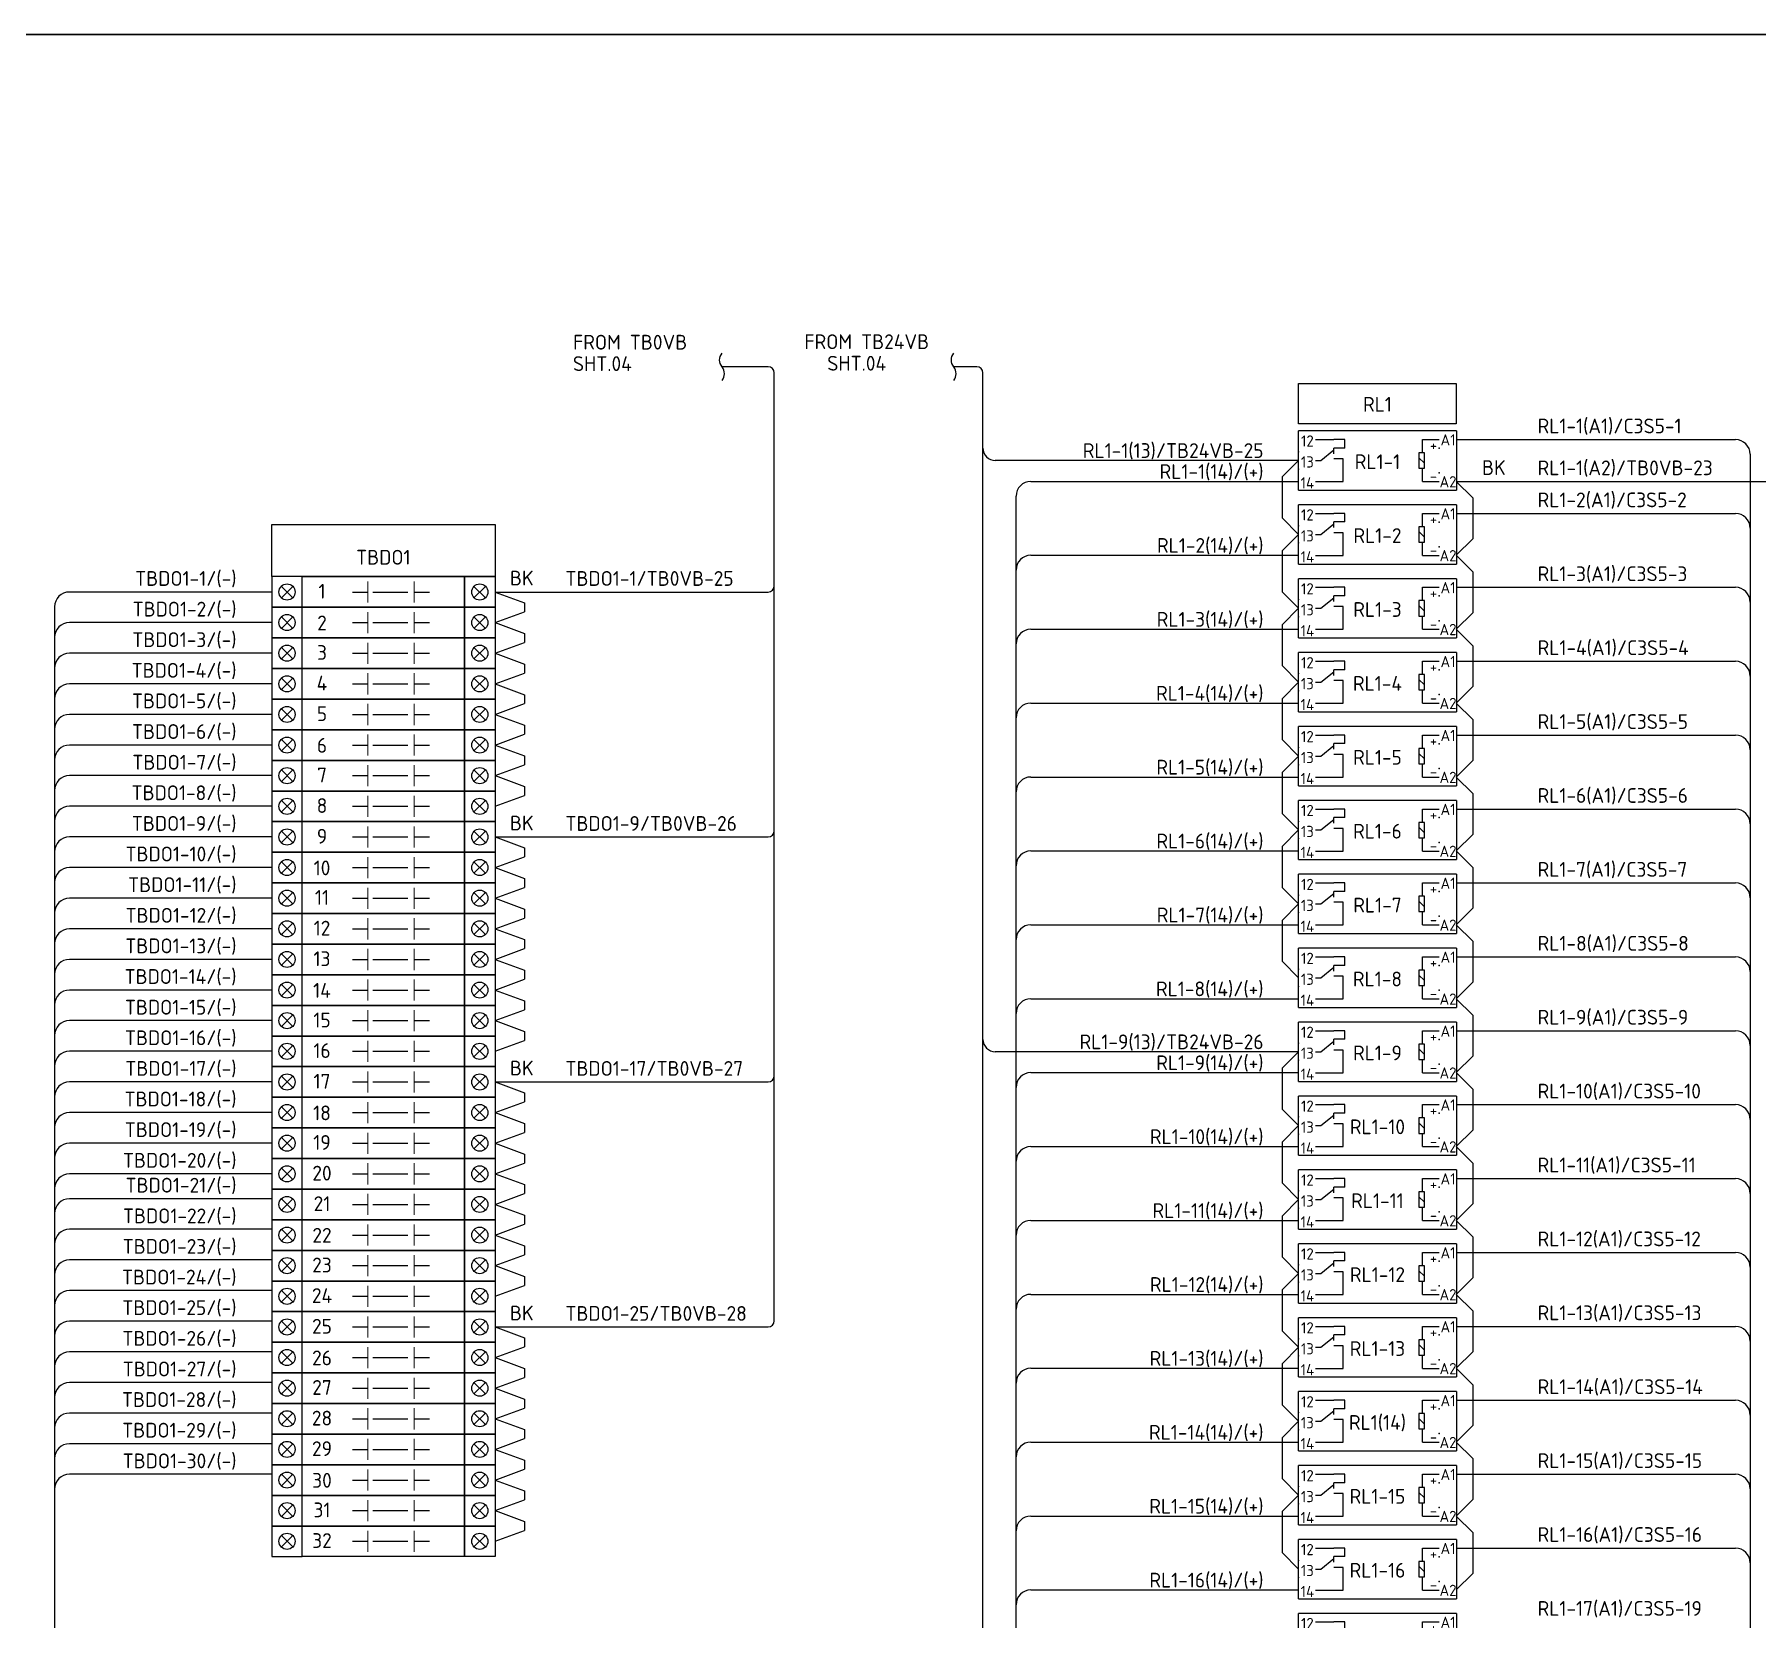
# Model space of a CAD drawing. Header units: inches. Extents: x 579627 to 667544, y 458630 to 507164.
# Drawn here: x 633435 to 634833, y 491325 to 492612 of the extents above; entities that cross this region are included whole.
import ezdxf
from ezdxf.enums import TextEntityAlignment as Align

# ---------------------------------------------------------------- set-up
doc = ezdxf.new("R2010")
doc.units = ezdxf.units.IN
doc.header["$MEASUREMENT"] = 0
doc.layers.add('HELPPOINT', color=7, linetype='Continuous')
doc.layers.add('power', color=7, linetype='Continuous')
doc.styles.add('HTX11', font='O8111901')
doc.styles.add('ISO3098B', font='ISO3098B.shx')

# ---------------------------------------------------------------- blocks, each defined once
blk = doc.blocks.new('TPA')
at = {"layer": 'HELPPOINT', "color": 4, "lineweight": 35}
blk.add_line((562706.8, 505019.3), (567131, 505019.3), dxfattribs=at)
blk.add_line((562706.8, 505019.3), (567131, 505019.3), dxfattribs=at)
at = {"style": 'HTX11'}
for tag, p in [('A', (566704.3, 502037.1)), ('B', (567038.2, 501963.3))]:
    blk.add_attdef(tag, text='', height=16.8, dxfattribs=at).set_placement(p, align=Align.MIDDLE_CENTER)
blk = doc.blocks.new('700RL')
at = {"color": 1}
for p, q in [((625568.7, 491781.9), (625568.7, 491830)), ((625696.8, 491830), (625568.7, 491830)), ((625568.7, 491781.9), (625568.7, 491830)), ((625582.5, 491823), (625597.4, 491823)), ((625606.3, 491823), (625597.4, 491823)), ((625606.3, 491816.1), (625606.3, 491823)), ((625669.2, 491823), (625682.9, 491823)), ((625669.2, 491812.2), (625669.2, 491823)), ((625696.8, 491830), (625696.8, 491781.9)), ((625582.5, 491806), (625586.6, 491806)), ((625586.6, 491806), (625597.4, 491814.5)), ((625606.3, 491816.1), (625597.4, 491816.1)), ((625597.4, 491811.5), (625597.4, 491816.1)), ((625604.9, 491807.3), (625597.4, 491807.3)), ((625604.9, 491788.9), (625604.9, 491807.3)), ((625666.4, 491808.2), (625670.9, 491803.7)), ((625669.2, 491788.9), (625669.2, 491799.7)), ((625568.7, 491781.9), (625696.8, 491781.9)), ((625582.5, 491788.9), (625604.9, 491788.9)), ((625669.2, 491788.9), (625682.9, 491788.9))]:
    blk.add_line(p, q, dxfattribs=at)
blk.add_lwpolyline([(625670.9, 491799.7), (625670.9, 491812.2), (625666.4, 491812.2), (625666.4, 491799.7)], close=True, dxfattribs=at)
for p in [(625568.7, 491813), (625682.9, 491816), (625568.7, 491799), (625682.9, 491795.9)]:
    blk.add_point(p, dxfattribs=at)
at = {"color": 1, "style": 'ISO3098B'}
for s, p in [('12', (625575.8, 491821.8)), ('+', (625678.2, 491818.4)), ('+', (625678.2, 491818.4)), ('A1', (625690, 491822.7)), ('13', (625575.8, 491804.8)), ('14', (625575.8, 491787.8)), ('-', (625678.2, 491793.3)), ('A2', (625690, 491788.7))]:
    blk.add_text(s, height=9.12, dxfattribs=at).set_placement(p, align=Align.MIDDLE)

msp = doc.modelspace()

# ---------------------------------------------------------------- linework, layer by layer
at = {"color": 0}
for p, q in [((634030.1, 492342), (633992.8, 492342)), ((634035.1, 491567.5), (634035.1, 492337)), ((634588.9, 492249), (634602.3, 492235.6)), ((634588.9, 492249), (634861.4, 492249)), ((634602.3, 492235.6), (634602.3, 492202.4)), ((634588.9, 492189), (634602.3, 492202.4)), ((634588.9, 492189), (634602.3, 492175.6)), ((634602.3, 492175.6), (634602.3, 492142.4)), ((633627.2, 492159.2), (633462.9, 492159.2)), ((633644.2, 492163.8), (633635, 492154.6)), ((633635, 492163.8), (633644.2, 492154.6)), ((633692.8, 492159.2), (633705.3, 492159.2)), ((633709.3, 492159.2), (633737.8, 492159.2)), ((633742.9, 492159.2), (633755.4, 492159.2)), ((633791.4, 492163.8), (633800.7, 492154.6)), ((633800.7, 492163.8), (633791.4, 492154.6)), ((633808.5, 492159.2), (634030.1, 492159.2)), ((633808.5, 492159.2), (633832.3, 492150.4)), ((633450.9, 492147.2), (633450.9, 490574.1)), ((633808.5, 492134.4), (633832.3, 492143.2)), ((633832.3, 492150.4), (633832.3, 492143.2)), ((634588.9, 492129), (634602.3, 492142.4)), ((633627.2, 492134.4), (633462.9, 492134.4)), ((633644.2, 492139), (633635, 492129.7)), ((633635, 492139), (633644.2, 492129.7)), ((633692.8, 492134.4), (633705.3, 492134.4)), ((633709.3, 492134.4), (633737.8, 492134.4)), ((633742.9, 492134.4), (633755.4, 492134.4)), ((633791.4, 492139), (633800.7, 492129.7)), ((633800.7, 492139), (633791.4, 492129.7)), ((633808.5, 492134.4), (633832.3, 492125.6)), ((633832.3, 492125.6), (633832.3, 492118.3)), ((634588.9, 492129), (634602.3, 492115.6)), ((633644.2, 492114.1), (633635, 492104.9)), ((633635, 492114.1), (633644.2, 492104.9)), ((633791.4, 492114.1), (633800.7, 492104.9)), ((633800.7, 492114.1), (633791.4, 492104.9)), ((633808.5, 492109.5), (633832.3, 492118.3)), ((634602.3, 492115.6), (634602.3, 492082.4)), ((633627.2, 492109.5), (633462.9, 492109.5)), ((633692.8, 492109.5), (633705.3, 492109.5)), ((633709.3, 492109.5), (633737.8, 492109.5)), ((633742.9, 492109.5), (633755.4, 492109.5)), ((633808.5, 492109.5), (633832.3, 492100.7)), ((633832.3, 492100.7), (633832.3, 492093.4)), ((633627.2, 492084.6), (633462.9, 492084.6)), ((633644.2, 492089.3), (633635, 492080)), ((633635, 492089.3), (633644.2, 492080)), ((633692.8, 492084.6), (633705.3, 492084.6)), ((633709.3, 492084.6), (633737.8, 492084.6)), ((633742.9, 492084.6), (633755.4, 492084.6)), ((633791.4, 492089.3), (633800.7, 492080)), ((633800.7, 492089.3), (633791.4, 492080)), ((633808.5, 492084.6), (633832.3, 492093.4)), ((633808.5, 492084.6), (633832.3, 492075.8)), ((633832.3, 492075.8), (633832.3, 492068.6)), ((634588.9, 492069), (634602.3, 492082.4)), ((633627.2, 492059.8), (633462.9, 492059.8)), ((633644.2, 492064.4), (633635, 492055.1)), ((633635, 492064.4), (633644.2, 492055.1)), ((633692.8, 492059.8), (633705.3, 492059.8)), ((633709.3, 492059.8), (633737.8, 492059.8)), ((633742.9, 492059.8), (633755.4, 492059.8)), ((633791.4, 492064.4), (633800.7, 492055.1)), ((633800.7, 492064.4), (633791.4, 492055.1)), ((633808.5, 492059.8), (633832.3, 492068.6)), ((633808.5, 492059.8), (633832.3, 492051)), ((634588.9, 492069), (634602.3, 492055.6)), ((634602.3, 492055.6), (634602.3, 492022.4)), ((633808.5, 492034.9), (633832.3, 492043.7)), ((633832.3, 492051), (633832.3, 492043.7)), ((633627.2, 492034.9), (633462.9, 492034.9)), ((633644.2, 492039.5), (633635, 492030.3)), ((633635, 492039.5), (633644.2, 492030.3)), ((633692.8, 492034.9), (633705.3, 492034.9)), ((633709.3, 492034.9), (633737.8, 492034.9)), ((633742.9, 492034.9), (633755.4, 492034.9)), ((633791.4, 492039.5), (633800.7, 492030.3)), ((633800.7, 492039.5), (633791.4, 492030.3)), ((633808.5, 492034.9), (633832.3, 492026.1)), ((633644.2, 492014.7), (633635, 492005.4)), ((633635, 492014.7), (633644.2, 492005.4)), ((633791.4, 492014.7), (633800.7, 492005.4)), ((633800.7, 492014.7), (633791.4, 492005.4)), ((633808.5, 492010.1), (633832.3, 492018.8)), ((633832.3, 492026.1), (633832.3, 492018.8)), ((634588.9, 492009), (634602.3, 492022.4)), ((633627.2, 492010.1), (633462.9, 492010.1)), ((633692.8, 492010.1), (633705.3, 492010.1)), ((633709.3, 492010.1), (633737.8, 492010.1)), ((633742.9, 492010.1), (633755.4, 492010.1)), ((633808.5, 492010.1), (633832.3, 492001.3)), ((633832.3, 492001.3), (633832.3, 491994)), ((634588.9, 492009), (634602.3, 491995.6)), ((633644.2, 491989.8), (633635, 491980.6)), ((633635, 491989.8), (633644.2, 491980.6)), ((633791.4, 491989.8), (633800.7, 491980.6)), ((633800.7, 491989.8), (633791.4, 491980.6)), ((633808.5, 491985.2), (633832.3, 491994)), ((634602.3, 491995.6), (634602.3, 491962.4)), ((633627.2, 491985.2), (633462.9, 491985.2)), ((633692.8, 491985.2), (633705.3, 491985.2)), ((633709.3, 491985.2), (633737.8, 491985.2)), ((633742.9, 491985.2), (633755.4, 491985.2)), ((633627.2, 491960.3), (633462.9, 491960.3)), ((633644.2, 491965), (633635, 491955.7)), ((633635, 491965), (633644.2, 491955.7)), ((633692.8, 491960.3), (633705.3, 491960.3)), ((633709.3, 491960.3), (633737.8, 491960.3)), ((633742.9, 491960.3), (633755.4, 491960.3)), ((633791.4, 491965), (633800.7, 491955.7)), ((633800.7, 491965), (633791.4, 491955.7)), ((633808.5, 491960.3), (633832.3, 491951.5)), ((633808.5, 491960.3), (634030.1, 491960.3)), ((634588.9, 491949), (634602.3, 491962.4)), ((633808.5, 491935.5), (633832.3, 491944.3)), ((633832.3, 491951.5), (633832.3, 491944.3)), ((634588.9, 491949), (634602.3, 491935.6)), ((633627.2, 491935.5), (633462.9, 491935.5)), ((633644.2, 491940.1), (633635, 491930.8)), ((633635, 491940.1), (633644.2, 491930.8)), ((633692.8, 491935.5), (633705.3, 491935.5)), ((633709.3, 491935.5), (633737.8, 491935.5)), ((633742.9, 491935.5), (633755.4, 491935.5)), ((633791.4, 491940.1), (633800.7, 491930.8)), ((633800.7, 491940.1), (633791.4, 491930.8)), ((633808.5, 491935.5), (633832.3, 491926.7)), ((634602.3, 491935.6), (634602.3, 491902.4)), ((633808.5, 491910.6), (633832.3, 491919.4)), ((633832.3, 491926.7), (633832.3, 491919.4)), ((633627.2, 491910.6), (633462.9, 491910.6)), ((633644.2, 491915.2), (633635, 491906)), ((633635, 491915.2), (633644.2, 491906)), ((633692.8, 491910.6), (633705.3, 491910.6)), ((633709.3, 491910.6), (633737.8, 491910.6)), ((633742.9, 491910.6), (633755.4, 491910.6)), ((633791.4, 491915.2), (633800.7, 491906)), ((633800.7, 491915.2), (633791.4, 491906)), ((633808.5, 491910.6), (633832.3, 491901.8)), ((633832.3, 491901.8), (633832.3, 491894.5)), ((634588.9, 491889), (634602.3, 491902.4)), ((633644.2, 491890.4), (633635, 491881.1)), ((633635, 491890.4), (633644.2, 491881.1)), ((633791.4, 491890.4), (633800.7, 491881.1)), ((633800.7, 491890.4), (633791.4, 491881.1)), ((633808.5, 491885.7), (633832.3, 491894.5)), ((634588.9, 491889), (634602.3, 491875.6)), ((633627.2, 491885.7), (633462.9, 491885.7)), ((633692.8, 491885.7), (633705.3, 491885.7)), ((633709.3, 491885.7), (633737.8, 491885.7)), ((633742.9, 491885.7), (633755.4, 491885.7)), ((633808.5, 491885.7), (633832.3, 491877)), ((633832.3, 491877), (633832.3, 491869.7)), ((634602.3, 491875.6), (634602.3, 491842.4)), ((633627.2, 491860.9), (633462.9, 491860.9)), ((633644.2, 491865.5), (633635, 491856.3)), ((633635, 491865.5), (633644.2, 491856.3)), ((633692.8, 491860.9), (633705.3, 491860.9)), ((633709.3, 491860.9), (633737.8, 491860.9)), ((633742.9, 491860.9), (633755.4, 491860.9)), ((633791.4, 491865.5), (633800.7, 491856.3)), ((633800.7, 491865.5), (633791.4, 491856.3)), ((633808.5, 491860.9), (633832.3, 491869.7)), ((633808.5, 491860.9), (633832.3, 491852.1)), ((633832.3, 491852.1), (633832.3, 491844.8)), ((633627.2, 491836), (633462.9, 491836)), ((633644.2, 491840.6), (633635, 491831.4)), ((633635, 491840.6), (633644.2, 491831.4)), ((633692.8, 491836), (633705.3, 491836)), ((633709.3, 491836), (633737.8, 491836)), ((633742.9, 491836), (633755.4, 491836)), ((633791.4, 491840.6), (633800.7, 491831.4)), ((633800.7, 491840.6), (633791.4, 491831.4)), ((633808.5, 491836), (633832.3, 491844.8)), ((633808.5, 491836), (633832.3, 491827.2)), ((634588.9, 491829), (634602.3, 491842.4)), ((633808.5, 491811.2), (633832.3, 491819.9)), ((633832.3, 491827.2), (633832.3, 491819.9)), ((634588.9, 491829), (634602.3, 491815.6)), ((633627.2, 491811.2), (633462.9, 491811.2)), ((633644.2, 491815.8), (633635, 491806.5)), ((633635, 491815.8), (633644.2, 491806.5)), ((633692.8, 491811.2), (633705.3, 491811.2)), ((633709.3, 491811.2), (633737.8, 491811.2)), ((633742.9, 491811.2), (633755.4, 491811.2)), ((633791.4, 491815.8), (633800.7, 491806.5)), ((633800.7, 491815.8), (633791.4, 491806.5)), ((633808.5, 491811.2), (633832.3, 491802.4)), ((634602.3, 491815.6), (634602.3, 491782.4)), ((633644.2, 491790.9), (633635, 491781.7)), ((633635, 491790.9), (633644.2, 491781.7)), ((633791.4, 491790.9), (633800.7, 491781.7)), ((633800.7, 491790.9), (633791.4, 491781.7)), ((633808.5, 491786.3), (633832.3, 491795.1)), ((633832.3, 491802.4), (633832.3, 491795.1)), ((633627.2, 491786.3), (633462.9, 491786.3)), ((633692.8, 491786.3), (633705.3, 491786.3)), ((633709.3, 491786.3), (633737.8, 491786.3)), ((633742.9, 491786.3), (633755.4, 491786.3)), ((634588.9, 491769), (634602.3, 491782.4)), ((633644.2, 491766.1), (633635, 491756.8)), ((633635, 491766.1), (633644.2, 491756.8)), ((633791.4, 491766.1), (633800.7, 491756.8)), ((633800.7, 491766.1), (633791.4, 491756.8)), ((634588.9, 491769), (634602.3, 491755.6)), ((633627.2, 491761.4), (633462.9, 491761.4)), ((633692.8, 491761.4), (633705.3, 491761.4)), ((633709.3, 491761.4), (633737.8, 491761.4)), ((633742.9, 491761.4), (633755.4, 491761.4)), ((633808.5, 491761.4), (633832.3, 491752.6)), ((633808.5, 491761.4), (634030.1, 491761.4)), ((633832.3, 491752.6), (633832.3, 491745.4)), ((634602.3, 491755.6), (634602.3, 491722.4)), ((633627.2, 491736.6), (633462.9, 491736.6)), ((633644.2, 491741.2), (633635, 491731.9)), ((633635, 491741.2), (633644.2, 491731.9)), ((633692.8, 491736.6), (633705.3, 491736.6)), ((633709.3, 491736.6), (633737.8, 491736.6)), ((633742.9, 491736.6), (633755.4, 491736.6)), ((633791.4, 491741.2), (633800.7, 491731.9)), ((633800.7, 491741.2), (633791.4, 491731.9)), ((633808.5, 491736.6), (633832.3, 491745.4)), ((633808.5, 491736.6), (633832.3, 491727.8)), ((633808.5, 491711.7), (633832.3, 491720.5)), ((633832.3, 491727.8), (633832.3, 491720.5)), ((634588.9, 491709), (634602.3, 491722.4)), ((633627.2, 491711.7), (633462.9, 491711.7)), ((633644.2, 491716.3), (633635, 491707.1)), ((633635, 491716.3), (633644.2, 491707.1)), ((633692.8, 491711.7), (633705.3, 491711.7)), ((633709.3, 491711.7), (633737.8, 491711.7)), ((633742.9, 491711.7), (633755.4, 491711.7)), ((633791.4, 491716.3), (633800.7, 491707.1)), ((633800.7, 491716.3), (633791.4, 491707.1)), ((633808.5, 491711.7), (633832.3, 491702.9)), ((634588.9, 491709), (634602.3, 491695.6)), ((633808.5, 491686.8), (633832.3, 491695.6)), ((633832.3, 491702.9), (633832.3, 491695.6)), ((634602.3, 491695.6), (634602.3, 491662.4)), ((633627.2, 491686.8), (633462.9, 491686.8)), ((633644.2, 491691.5), (633635, 491682.2)), ((633635, 491691.5), (633644.2, 491682.2)), ((633692.8, 491686.8), (633705.3, 491686.8)), ((633709.3, 491686.8), (633737.8, 491686.8)), ((633742.9, 491686.8), (633755.4, 491686.8)), ((633791.4, 491691.5), (633800.7, 491682.2)), ((633800.7, 491691.5), (633791.4, 491682.2)), ((633808.5, 491686.8), (633832.3, 491678.1)), ((633832.3, 491678.1), (633832.3, 491670.8)), ((633627.2, 491666.6), (633462.9, 491666.6)), ((633644.2, 491666.6), (633635, 491657.4)), ((633635, 491666.6), (633644.2, 491657.4)), ((633791.4, 491666.6), (633800.7, 491657.4)), ((633800.7, 491666.6), (633791.4, 491657.4)), ((633808.5, 491662), (633832.3, 491670.8)), ((633692.8, 491662), (633705.3, 491662)), ((633709.3, 491662), (633737.8, 491662)), ((633742.9, 491662), (633755.4, 491662)), ((633808.5, 491662), (633832.3, 491653.2)), ((633832.3, 491653.2), (633832.3, 491645.9)), ((634588.9, 491649), (634602.3, 491662.4)), ((633627.2, 491641.8), (633462.9, 491641.8)), ((633644.2, 491641.8), (633635, 491632.5)), ((633635, 491641.8), (633644.2, 491632.5)), ((633692.8, 491637.1), (633705.3, 491637.1)), ((633709.3, 491637.1), (633737.8, 491637.1)), ((633742.9, 491637.1), (633755.4, 491637.1)), ((633791.4, 491641.8), (633800.7, 491632.5)), ((633800.7, 491641.8), (633791.4, 491632.5)), ((633808.5, 491637.1), (633832.3, 491645.9)), ((633808.5, 491637.1), (633832.3, 491628.3)), ((634588.9, 491649), (634602.3, 491635.6)), ((633832.3, 491628.3), (633832.3, 491621.1)), ((634602.3, 491635.6), (634602.3, 491602.4)), ((633627.2, 491616.9), (633462.9, 491616.9)), ((633644.2, 491616.9), (633635, 491607.6)), ((633635, 491616.9), (633644.2, 491607.6)), ((633692.8, 491612.3), (633705.3, 491612.3)), ((633709.3, 491612.3), (633737.8, 491612.3)), ((633742.9, 491612.3), (633755.4, 491612.3)), ((633791.4, 491616.9), (633800.7, 491607.6)), ((633800.7, 491616.9), (633791.4, 491607.6)), ((633808.5, 491612.3), (633832.3, 491621.1)), ((633808.5, 491612.3), (633832.3, 491603.5)), ((633808.5, 491587.4), (633832.3, 491596.2)), ((633832.3, 491603.5), (633832.3, 491596.2)), ((634588.9, 491589), (634602.3, 491602.4)), ((633627.2, 491592), (633462.9, 491592)), ((633644.2, 491592), (633635, 491582.8)), ((633635, 491592), (633644.2, 491582.8)), ((633692.8, 491587.4), (633705.3, 491587.4)), ((633709.3, 491587.4), (633737.8, 491587.4)), ((633742.9, 491587.4), (633755.4, 491587.4)), ((633791.4, 491592), (633800.7, 491582.8)), ((633800.7, 491592), (633791.4, 491582.8)), ((634588.9, 491589), (634602.3, 491575.6)), ((633627.2, 491567.2), (633462.9, 491567.2)), ((633644.2, 491567.2), (633635, 491557.9)), ((633635, 491567.2), (633644.2, 491557.9)), ((633791.4, 491567.2), (633800.7, 491557.9)), ((633800.7, 491567.2), (633791.4, 491557.9)), ((634602.3, 491575.6), (634602.3, 491542.4)), ((633692.8, 491562.5), (633705.3, 491562.5)), ((633709.3, 491562.5), (633737.8, 491562.5)), ((633742.9, 491562.5), (633755.4, 491562.5)), ((633808.5, 491562.5), (633832.3, 491553.8)), ((633808.5, 491562.5), (634030.1, 491562.5)), ((633832.3, 491553.8), (633832.3, 491546.5)), ((633627.2, 491542.3), (633462.9, 491542.3)), ((633644.2, 491542.3), (633635, 491533.1)), ((633635, 491542.3), (633644.2, 491533.1)), ((633791.4, 491542.3), (633800.7, 491533.1)), ((633800.7, 491542.3), (633791.4, 491533.1)), ((633808.5, 491537.7), (633832.3, 491546.5)), ((634588.9, 491529), (634602.3, 491542.4)), ((633692.8, 491537.7), (633705.3, 491537.7)), ((633709.3, 491537.7), (633737.8, 491537.7)), ((633742.9, 491537.7), (633755.4, 491537.7)), ((633808.5, 491537.7), (633832.3, 491528.9)), ((633832.3, 491528.9), (633832.3, 491521.6)), ((634588.9, 491529), (634602.3, 491515.6)), ((633627.2, 491517.4), (633462.9, 491517.4)), ((633644.2, 491517.4), (633635, 491508.2)), ((633635, 491517.4), (633644.2, 491508.2)), ((633692.8, 491512.8), (633705.3, 491512.8)), ((633709.3, 491512.8), (633737.8, 491512.8)), ((633742.9, 491512.8), (633755.4, 491512.8)), ((633791.4, 491517.4), (633800.7, 491508.2)), ((633800.7, 491517.4), (633791.4, 491508.2)), ((633808.5, 491512.8), (633832.3, 491521.6)), ((633808.5, 491512.8), (633832.3, 491504)), ((634602.3, 491515.6), (634602.3, 491482.4)), ((633808.5, 491488), (633832.3, 491496.7)), ((633832.3, 491504), (633832.3, 491496.7)), ((633627.2, 491492.6), (633462.9, 491492.6)), ((633644.2, 491492.6), (633635, 491483.3)), ((633635, 491492.6), (633644.2, 491483.3)), ((633692.8, 491488), (633705.3, 491488)), ((633709.3, 491488), (633737.8, 491488)), ((633742.9, 491488), (633755.4, 491488)), ((633791.4, 491492.6), (633800.7, 491483.3)), ((633800.7, 491492.6), (633791.4, 491483.3)), ((633808.5, 491488), (633832.3, 491479.2)), ((634588.9, 491469), (634602.3, 491482.4)), ((633808.5, 491463.1), (633832.3, 491471.9)), ((633832.3, 491479.2), (633832.3, 491471.9)), ((634588.9, 491469), (634602.3, 491455.6)), ((633627.2, 491467.7), (633462.9, 491467.7)), ((633644.2, 491467.7), (633635, 491458.5)), ((633635, 491467.7), (633644.2, 491458.5)), ((633692.8, 491463.1), (633705.3, 491463.1)), ((633709.3, 491463.1), (633737.8, 491463.1)), ((633742.9, 491463.1), (633755.4, 491463.1)), ((633791.4, 491467.7), (633800.7, 491458.5)), ((633800.7, 491467.7), (633791.4, 491458.5)), ((633808.5, 491463.1), (633832.3, 491454.3)), ((633832.3, 491454.3), (633832.3, 491447)), ((634602.3, 491455.6), (634602.3, 491422.4)), ((633627.2, 491442.9), (633462.9, 491442.9)), ((633644.2, 491442.9), (633635, 491433.6)), ((633635, 491442.9), (633644.2, 491433.6)), ((633791.4, 491442.9), (633800.7, 491433.6)), ((633800.7, 491442.9), (633791.4, 491433.6)), ((633808.5, 491438.2), (633832.3, 491447)), ((633692.8, 491438.2), (633705.3, 491438.2)), ((633709.3, 491438.2), (633737.8, 491438.2)), ((633742.9, 491438.2), (633755.4, 491438.2)), ((633808.5, 491438.2), (633832.3, 491429.4)), ((633832.3, 491429.4), (633832.3, 491422.2)), ((633644.2, 491418), (633635, 491408.7)), ((633635, 491418), (633644.2, 491408.7)), ((633692.8, 491413.4), (633705.3, 491413.4)), ((633709.3, 491413.4), (633737.8, 491413.4)), ((633742.9, 491413.4), (633755.4, 491413.4)), ((633791.4, 491418), (633800.7, 491408.7)), ((633800.7, 491418), (633791.4, 491408.7)), ((633808.5, 491413.4), (633832.3, 491422.2)), ((633808.5, 491413.4), (633832.3, 491404.6)), ((634588.9, 491409), (634602.3, 491422.4)), ((633832.3, 491404.6), (633832.3, 491397.3)), ((634588.9, 491409), (634602.3, 491395.6)), ((633644.2, 491393.1), (633635, 491383.9)), ((633635, 491393.1), (633644.2, 491383.9)), ((633692.8, 491388.5), (633705.3, 491388.5)), ((633709.3, 491388.5), (633737.8, 491388.5)), ((633742.9, 491388.5), (633755.4, 491388.5)), ((633791.4, 491393.1), (633800.7, 491383.9)), ((633800.7, 491393.1), (633791.4, 491383.9)), ((633808.5, 491388.5), (633832.3, 491397.3)), ((634602.3, 491395.6), (634602.3, 491362.4)), ((634588.9, 491349), (634602.3, 491362.4))]:
    msp.add_line(p, q, dxfattribs=at)
at = {"color": 1}
for p, q in [((634199.6, 492342), (634180.9, 492342)), ((634204.6, 492276), (634204.6, 492337)), ((634204.6, 490836), (634204.6, 492337)), ((634460.9, 492266), (634214.6, 492266)), ((634460.9, 492266), (634447.5, 492252.6)), ((634447.5, 492252.6), (634447.5, 492219.4)), ((634460.9, 492206), (634447.5, 492219.4)), ((634460.9, 492206), (634447.5, 492192.6)), ((634447.5, 492192.6), (634447.5, 492159.4)), ((634460.9, 492146), (634447.5, 492159.4)), ((634460.9, 492146), (634447.5, 492132.6)), ((634447.5, 492132.6), (634447.5, 492099.4)), ((634460.9, 492086), (634447.5, 492099.4)), ((634460.9, 492086), (634447.5, 492072.6)), ((634447.5, 492072.6), (634447.5, 492039.4)), ((634460.9, 492026), (634447.5, 492039.4)), ((634460.9, 492026), (634447.5, 492012.6)), ((634447.5, 492012.6), (634447.5, 491979.4)), ((634460.9, 491966), (634447.5, 491979.4)), ((634460.9, 491966), (634447.5, 491952.6)), ((634447.5, 491952.6), (634447.5, 491919.4)), ((634460.9, 491906), (634447.5, 491919.4)), ((634460.9, 491906), (634447.5, 491892.6)), ((634447.5, 491892.6), (634447.5, 491859.4)), ((634460.9, 491846), (634447.5, 491859.4)), ((634460.9, 491786), (634214.6, 491786)), ((634460.9, 491786), (634447.5, 491772.6)), ((634447.5, 491772.6), (634447.5, 491739.4)), ((634460.9, 491726), (634447.5, 491739.4)), ((634460.9, 491726), (634447.5, 491712.6)), ((634447.5, 491712.6), (634447.5, 491679.4)), ((634460.9, 491666), (634447.5, 491679.4)), ((634460.9, 491666), (634447.5, 491652.6)), ((634447.5, 491652.6), (634447.5, 491619.4)), ((634460.9, 491606), (634447.5, 491619.4)), ((634460.9, 491606), (634447.5, 491592.6)), ((634447.5, 491592.6), (634447.5, 491559.4)), ((634460.9, 491546), (634447.5, 491559.4)), ((634460.9, 491546), (634447.5, 491532.6)), ((634447.5, 491532.6), (634447.5, 491499.4)), ((634460.9, 491486), (634447.5, 491499.4)), ((634460.9, 491486), (634447.5, 491472.6)), ((634447.5, 491472.6), (634447.5, 491439.4)), ((634460.9, 491426), (634447.5, 491439.4)), ((634460.9, 491426), (634447.5, 491412.6)), ((634447.5, 491412.6), (634447.5, 491379.4)), ((634460.9, 491366), (634447.5, 491379.4))]:
    msp.add_line(p, q, dxfattribs=at)
at = {"color": 4}
for p, q in [((634588.9, 492283), (634815.5, 492283)), ((634827.5, 492271), (634827.5, 490282.1)), ((634243.5, 492249), (634460.9, 492249)), ((634231.5, 490282.1), (634231.5, 492237)), ((634588.9, 492223), (634815.5, 492223)), ((634243.5, 492189), (634460.9, 492189)), ((634588.9, 492163), (634815.5, 492163)), ((634243.5, 492129), (634460.9, 492129)), ((634588.9, 492103), (634815.5, 492103)), ((634243.5, 492069), (634460.9, 492069)), ((634588.9, 492043), (634815.5, 492043)), ((634243.5, 492009), (634460.9, 492009)), ((634588.9, 491983), (634815.5, 491983)), ((634243.5, 491949), (634460.9, 491949)), ((634588.9, 491923), (634815.5, 491923)), ((634243.5, 491889), (634460.9, 491889)), ((634588.9, 491863), (634815.5, 491863)), ((634243.5, 491829), (634460.9, 491829)), ((634588.9, 491803), (634815.5, 491803)), ((634243.5, 491769), (634460.9, 491769)), ((634588.9, 491743), (634815.5, 491743)), ((634243.5, 491709), (634460.9, 491709)), ((634588.9, 491683), (634815.5, 491683)), ((634243.5, 491649), (634460.9, 491649)), ((634588.9, 491623), (634815.5, 491623)), ((634243.5, 491589), (634460.9, 491589)), ((634588.9, 491563), (634815.5, 491563)), ((634243.5, 491529), (634460.9, 491529)), ((634588.9, 491503), (634815.5, 491503)), ((634243.5, 491469), (634460.9, 491469)), ((634588.9, 491443), (634815.5, 491443)), ((634243.5, 491409), (634460.9, 491409)), ((634588.9, 491383), (634815.5, 491383)), ((634243.5, 491349), (634460.9, 491349))]:
    msp.add_line(p, q, dxfattribs=at)
at = {"color": 0, "lineweight": 9}
for p, q in [((633705.3, 492150.7), (633705.3, 492167.8)), ((633742.9, 492150.7), (633742.9, 492167.8)), ((633705.3, 492125.8), (633705.3, 492142.9)), ((633742.9, 492125.8), (633742.9, 492142.9)), ((633705.3, 492101), (633705.3, 492118)), ((633742.9, 492101), (633742.9, 492118)), ((633705.3, 492076.1), (633705.3, 492093.2)), ((633742.9, 492076.1), (633742.9, 492093.2)), ((633705.3, 492051.2), (633705.3, 492068.3)), ((633742.9, 492051.2), (633742.9, 492068.3)), ((633705.3, 492026.4), (633705.3, 492043.4)), ((633742.9, 492026.4), (633742.9, 492043.4)), ((633705.3, 492001.5), (633705.3, 492018.6)), ((633742.9, 492001.5), (633742.9, 492018.6)), ((633705.3, 491976.7), (633705.3, 491993.7)), ((633742.9, 491976.7), (633742.9, 491993.7)), ((633705.3, 491951.8), (633705.3, 491968.9)), ((633742.9, 491951.8), (633742.9, 491968.9)), ((633705.3, 491926.9), (633705.3, 491944)), ((633742.9, 491926.9), (633742.9, 491944)), ((633705.3, 491902.1), (633705.3, 491919.1)), ((633742.9, 491902.1), (633742.9, 491919.1)), ((633705.3, 491877.2), (633705.3, 491894.3)), ((633742.9, 491877.2), (633742.9, 491894.3)), ((633705.3, 491852.3), (633705.3, 491869.4)), ((633742.9, 491852.3), (633742.9, 491869.4)), ((633705.3, 491827.5), (633705.3, 491844.6)), ((633742.9, 491827.5), (633742.9, 491844.6)), ((633705.3, 491802.6), (633705.3, 491819.7)), ((633742.9, 491802.6), (633742.9, 491819.7)), ((633705.3, 491777.8), (633705.3, 491794.8)), ((633742.9, 491777.8), (633742.9, 491794.8)), ((633705.3, 491752.9), (633705.3, 491770)), ((633742.9, 491752.9), (633742.9, 491770)), ((633705.3, 491728), (633705.3, 491745.1)), ((633742.9, 491728), (633742.9, 491745.1)), ((633705.3, 491703.2), (633705.3, 491720.2)), ((633742.9, 491703.2), (633742.9, 491720.2)), ((633705.3, 491678.3), (633705.3, 491695.4)), ((633742.9, 491678.3), (633742.9, 491695.4)), ((633705.3, 491653.5), (633705.3, 491670.5)), ((633742.9, 491653.5), (633742.9, 491670.5)), ((633705.3, 491628.6), (633705.3, 491645.7)), ((633742.9, 491628.6), (633742.9, 491645.7)), ((633705.3, 491603.7), (633705.3, 491620.8)), ((633742.9, 491603.7), (633742.9, 491620.8)), ((633705.3, 491578.9), (633705.3, 491595.9)), ((633742.9, 491578.9), (633742.9, 491595.9)), ((633705.3, 491554), (633705.3, 491571.1)), ((633742.9, 491554), (633742.9, 491571.1)), ((633705.3, 491529.1), (633705.3, 491546.2)), ((633742.9, 491529.1), (633742.9, 491546.2)), ((633705.3, 491504.3), (633705.3, 491521.3)), ((633742.9, 491504.3), (633742.9, 491521.3)), ((633705.3, 491479.4), (633705.3, 491496.5)), ((633742.9, 491479.4), (633742.9, 491496.5)), ((633705.3, 491454.6), (633705.3, 491471.6)), ((633742.9, 491454.6), (633742.9, 491471.6)), ((633705.3, 491429.7), (633705.3, 491446.8)), ((633742.9, 491429.7), (633742.9, 491446.8)), ((633705.3, 491404.8), (633705.3, 491421.9)), ((633742.9, 491404.8), (633742.9, 491421.9)), ((633705.3, 491380), (633705.3, 491397)), ((633742.9, 491380), (633742.9, 491397))]:
    msp.add_line(p, q, dxfattribs=at)
at = {"color": 0}
msp.add_lwpolyline([(633992.8, 492330.9, 0.351), (633992.8, 492342, -0.351), (633992.8, 492353.1, 2.081666)], format="xyb", dxfattribs=at)
at = {"color": 1}
msp.add_lwpolyline([(634180.9, 492330.9, 0.351), (634180.9, 492342, -0.351), (634180.9, 492353.1, 2.081666)], format="xyb", dxfattribs=at)
at = {"color": 2}
msp.add_lwpolyline([(634460.9, 492328.5), (634588.9, 492328.5), (634588.9, 492295.8), (634460.9, 492295.8)], close=True, dxfattribs=at)
at = {"color": 4}
msp.add_lwpolyline([(633627.2, 492214.1), (633808.5, 492214.1), (633808.5, 492171.7), (633627.2, 492171.7)], close=True, dxfattribs=at)
at = {"color": 0}
for points in [[(633652, 492171.7), (633627.2, 492171.7), (633627.2, 492146.8), (633652, 492146.8)], [(633652, 492171.7), (633783.6, 492171.7), (633783.6, 492146.8), (633652, 492146.8)], [(633783.6, 492171.7), (633808.5, 492171.7), (633808.5, 492146.8), (633783.6, 492146.8)], [(633652, 492146.8), (633627.2, 492146.8), (633627.2, 492121.9), (633652, 492121.9)], [(633652, 492146.8), (633783.6, 492146.8), (633783.6, 492121.9), (633652, 492121.9)], [(633783.6, 492146.8), (633808.5, 492146.8), (633808.5, 492121.9), (633783.6, 492121.9)], [(633652, 492121.9), (633627.2, 492121.9), (633627.2, 492097.1), (633652, 492097.1)], [(633652, 492121.9), (633783.6, 492121.9), (633783.6, 492097.1), (633652, 492097.1)], [(633783.6, 492121.9), (633808.5, 492121.9), (633808.5, 492097.1), (633783.6, 492097.1)], [(633652, 492097.1), (633627.2, 492097.1), (633627.2, 492072.2), (633652, 492072.2)], [(633652, 492097.1), (633783.6, 492097.1), (633783.6, 492072.2), (633652, 492072.2)], [(633783.6, 492097.1), (633808.5, 492097.1), (633808.5, 492072.2), (633783.6, 492072.2)], [(633652, 492072.2), (633627.2, 492072.2), (633627.2, 492047.3), (633652, 492047.3)], [(633652, 492072.2), (633783.6, 492072.2), (633783.6, 492047.3), (633652, 492047.3)], [(633783.6, 492072.2), (633808.5, 492072.2), (633808.5, 492047.3), (633783.6, 492047.3)], [(633652, 492047.3), (633627.2, 492047.3), (633627.2, 492022.5), (633652, 492022.5)], [(633652, 492047.3), (633783.6, 492047.3), (633783.6, 492022.5), (633652, 492022.5)], [(633783.6, 492047.3), (633808.5, 492047.3), (633808.5, 492022.5), (633783.6, 492022.5)], [(633652, 492022.5), (633627.2, 492022.5), (633627.2, 491997.6), (633652, 491997.6)], [(633652, 492022.5), (633783.6, 492022.5), (633783.6, 491997.6), (633652, 491997.6)], [(633783.6, 492022.5), (633808.5, 492022.5), (633808.5, 491997.6), (633783.6, 491997.6)], [(633652, 491997.6), (633627.2, 491997.6), (633627.2, 491972.8), (633652, 491972.8)], [(633652, 491997.6), (633783.6, 491997.6), (633783.6, 491972.8), (633652, 491972.8)], [(633783.6, 491997.6), (633808.5, 491997.6), (633808.5, 491972.8), (633783.6, 491972.8)], [(633652, 491972.8), (633627.2, 491972.8), (633627.2, 491947.9), (633652, 491947.9)], [(633652, 491972.8), (633783.6, 491972.8), (633783.6, 491947.9), (633652, 491947.9)], [(633783.6, 491972.8), (633808.5, 491972.8), (633808.5, 491947.9), (633783.6, 491947.9)], [(633652, 491947.9), (633627.2, 491947.9), (633627.2, 491923), (633652, 491923)], [(633652, 491947.9), (633783.6, 491947.9), (633783.6, 491923), (633652, 491923)], [(633783.6, 491947.9), (633808.5, 491947.9), (633808.5, 491923), (633783.6, 491923)], [(633652, 491923), (633627.2, 491923), (633627.2, 491898.2), (633652, 491898.2)], [(633652, 491923), (633783.6, 491923), (633783.6, 491898.2), (633652, 491898.2)], [(633783.6, 491923), (633808.5, 491923), (633808.5, 491898.2), (633783.6, 491898.2)], [(633652, 491898.2), (633627.2, 491898.2), (633627.2, 491873.3), (633652, 491873.3)], [(633652, 491898.2), (633783.6, 491898.2), (633783.6, 491873.3), (633652, 491873.3)], [(633783.6, 491898.2), (633808.5, 491898.2), (633808.5, 491873.3), (633783.6, 491873.3)], [(633652, 491873.3), (633627.2, 491873.3), (633627.2, 491848.5), (633652, 491848.5)], [(633652, 491873.3), (633783.6, 491873.3), (633783.6, 491848.5), (633652, 491848.5)], [(633783.6, 491873.3), (633808.5, 491873.3), (633808.5, 491848.5), (633783.6, 491848.5)], [(633652, 491848.5), (633627.2, 491848.5), (633627.2, 491823.6), (633652, 491823.6)], [(633652, 491848.5), (633783.6, 491848.5), (633783.6, 491823.6), (633652, 491823.6)], [(633783.6, 491848.5), (633808.5, 491848.5), (633808.5, 491823.6), (633783.6, 491823.6)], [(633652, 491823.6), (633627.2, 491823.6), (633627.2, 491798.7), (633652, 491798.7)], [(633652, 491823.6), (633783.6, 491823.6), (633783.6, 491798.7), (633652, 491798.7)], [(633783.6, 491823.6), (633808.5, 491823.6), (633808.5, 491798.7), (633783.6, 491798.7)], [(633652, 491798.7), (633627.2, 491798.7), (633627.2, 491773.9), (633652, 491773.9)], [(633652, 491798.7), (633783.6, 491798.7), (633783.6, 491773.9), (633652, 491773.9)], [(633783.6, 491798.7), (633808.5, 491798.7), (633808.5, 491773.9), (633783.6, 491773.9)], [(633652, 491773.9), (633627.2, 491773.9), (633627.2, 491749), (633652, 491749)], [(633652, 491773.9), (633783.6, 491773.9), (633783.6, 491749), (633652, 491749)], [(633783.6, 491773.9), (633808.5, 491773.9), (633808.5, 491749), (633783.6, 491749)], [(633652, 491749), (633627.2, 491749), (633627.2, 491724.1), (633652, 491724.1)], [(633652, 491749), (633783.6, 491749), (633783.6, 491724.1), (633652, 491724.1)], [(633783.6, 491749), (633808.5, 491749), (633808.5, 491724.1), (633783.6, 491724.1)], [(633652, 491724.1), (633627.2, 491724.1), (633627.2, 491699.3), (633652, 491699.3)], [(633652, 491724.1), (633783.6, 491724.1), (633783.6, 491699.3), (633652, 491699.3)], [(633783.6, 491724.1), (633808.5, 491724.1), (633808.5, 491699.3), (633783.6, 491699.3)], [(633652, 491699.3), (633627.2, 491699.3), (633627.2, 491674.4), (633652, 491674.4)], [(633652, 491699.3), (633783.6, 491699.3), (633783.6, 491674.4), (633652, 491674.4)], [(633783.6, 491699.3), (633808.5, 491699.3), (633808.5, 491674.4), (633783.6, 491674.4)], [(633652, 491674.4), (633627.2, 491674.4), (633627.2, 491649.6), (633652, 491649.6)], [(633652, 491674.4), (633783.6, 491674.4), (633783.6, 491649.6), (633652, 491649.6)], [(633783.6, 491674.4), (633808.5, 491674.4), (633808.5, 491649.6), (633783.6, 491649.6)], [(633652, 491649.6), (633627.2, 491649.6), (633627.2, 491624.7), (633652, 491624.7)], [(633652, 491649.6), (633783.6, 491649.6), (633783.6, 491624.7), (633652, 491624.7)], [(633783.6, 491649.6), (633808.5, 491649.6), (633808.5, 491624.7), (633783.6, 491624.7)], [(633652, 491624.7), (633627.2, 491624.7), (633627.2, 491599.8), (633652, 491599.8)], [(633652, 491624.7), (633783.6, 491624.7), (633783.6, 491599.8), (633652, 491599.8)], [(633783.6, 491624.7), (633808.5, 491624.7), (633808.5, 491599.8), (633783.6, 491599.8)], [(633652, 491599.8), (633627.2, 491599.8), (633627.2, 491575), (633652, 491575)], [(633652, 491599.8), (633783.6, 491599.8), (633783.6, 491575), (633652, 491575)], [(633783.6, 491599.8), (633808.5, 491599.8), (633808.5, 491575), (633783.6, 491575)], [(633652, 491575), (633627.2, 491575), (633627.2, 491550.1), (633652, 491550.1)], [(633652, 491575), (633783.6, 491575), (633783.6, 491550.1), (633652, 491550.1)], [(633783.6, 491575), (633808.5, 491575), (633808.5, 491550.1), (633783.6, 491550.1)], [(633652, 491550.1), (633627.2, 491550.1), (633627.2, 491525.2), (633652, 491525.2)], [(633652, 491550.1), (633783.6, 491550.1), (633783.6, 491525.2), (633652, 491525.2)], [(633783.6, 491550.1), (633808.5, 491550.1), (633808.5, 491525.2), (633783.6, 491525.2)], [(633652, 491525.2), (633627.2, 491525.2), (633627.2, 491500.4), (633652, 491500.4)], [(633652, 491525.2), (633783.6, 491525.2), (633783.6, 491500.4), (633652, 491500.4)], [(633783.6, 491525.2), (633808.5, 491525.2), (633808.5, 491500.4), (633783.6, 491500.4)], [(633652, 491500.4), (633627.2, 491500.4), (633627.2, 491475.5), (633652, 491475.5)], [(633652, 491500.4), (633783.6, 491500.4), (633783.6, 491475.5), (633652, 491475.5)], [(633783.6, 491500.4), (633808.5, 491500.4), (633808.5, 491475.5), (633783.6, 491475.5)], [(633652, 491475.5), (633627.2, 491475.5), (633627.2, 491450.7), (633652, 491450.7)], [(633652, 491475.5), (633783.6, 491475.5), (633783.6, 491450.7), (633652, 491450.7)], [(633783.6, 491475.5), (633808.5, 491475.5), (633808.5, 491450.7), (633783.6, 491450.7)], [(633652, 491450.7), (633627.2, 491450.7), (633627.2, 491425.8), (633652, 491425.8)], [(633652, 491450.7), (633783.6, 491450.7), (633783.6, 491425.8), (633652, 491425.8)], [(633783.6, 491450.7), (633808.5, 491450.7), (633808.5, 491425.8), (633783.6, 491425.8)], [(633652, 491425.8), (633627.2, 491425.8), (633627.2, 491400.9), (633652, 491400.9)], [(633652, 491425.8), (633783.6, 491425.8), (633783.6, 491400.9), (633652, 491400.9)], [(633783.6, 491425.8), (633808.5, 491425.8), (633808.5, 491400.9), (633783.6, 491400.9)], [(633652, 491400.9), (633627.2, 491400.9), (633627.2, 491376.1), (633652, 491376.1)], [(633652, 491400.9), (633783.6, 491400.9), (633783.6, 491376.1), (633652, 491376.1)], [(633783.6, 491400.9), (633808.5, 491400.9), (633808.5, 491376.1), (633783.6, 491376.1)]]:
    msp.add_lwpolyline(points, close=True, dxfattribs=at)
for centre in [(633639.6, 492159.2), (633796.1, 492159.2), (633639.6, 492134.4), (633796.1, 492134.4), (633639.6, 492109.5), (633796.1, 492109.5), (633639.6, 492084.6), (633796.1, 492084.6), (633639.6, 492059.8), (633796.1, 492059.8), (633639.6, 492034.9), (633796.1, 492034.9), (633639.6, 492010.1), (633796.1, 492010.1), (633639.6, 491985.2), (633796.1, 491985.2), (633639.6, 491960.3), (633796.1, 491960.3), (633639.6, 491935.5), (633796.1, 491935.5), (633639.6, 491910.6), (633796.1, 491910.6), (633639.6, 491885.7), (633796.1, 491885.7), (633639.6, 491860.9), (633796.1, 491860.9), (633639.6, 491836), (633796.1, 491836), (633639.6, 491811.2), (633796.1, 491811.2), (633639.6, 491786.3), (633796.1, 491786.3), (633639.6, 491761.4), (633796.1, 491761.4), (633639.6, 491736.6), (633796.1, 491736.6), (633639.6, 491711.7), (633796.1, 491711.7), (633639.6, 491686.8), (633796.1, 491686.8), (633639.6, 491662), (633796.1, 491662), (633639.6, 491637.1), (633796.1, 491637.1), (633639.6, 491612.3), (633796.1, 491612.3), (633639.6, 491587.4), (633796.1, 491587.4), (633639.6, 491562.5), (633796.1, 491562.5), (633639.6, 491537.7), (633796.1, 491537.7), (633639.6, 491512.8), (633796.1, 491512.8), (633639.6, 491488), (633796.1, 491488), (633639.6, 491463.1), (633796.1, 491463.1), (633639.6, 491438.2), (633796.1, 491438.2), (633639.6, 491413.4), (633796.1, 491413.4), (633639.6, 491388.5), (633796.1, 491388.5)]:
    msp.add_circle(centre, 6.54, dxfattribs=at)
for centre, radius, start, end in [((634030.1, 492337), 5, 0, 90), ((633462.9, 492147.2), 12, 90, 180), ((634030.1, 492164.2), 5, 270, 0), ((633462.9, 492122.4), 12, 90, 180), ((633462.9, 492097.5), 12, 90, 180), ((633462.9, 492072.6), 12, 90, 180), ((633462.9, 492047.8), 12, 90, 180), ((633462.9, 492022.9), 12, 90, 180), ((633462.9, 491998.1), 12, 90, 180), ((633462.9, 491973.2), 12, 90, 180), ((633462.9, 491948.3), 12, 90, 180), ((634030.1, 491965.3), 5, 270, 0), ((633462.9, 491923.5), 12, 90, 180), ((633462.9, 491898.6), 12, 90, 180), ((633462.9, 491873.7), 12, 90, 180), ((633462.9, 491848.9), 12, 90, 180), ((633462.9, 491824), 12, 90, 180), ((633462.9, 491799.2), 12, 90, 180), ((633462.9, 491774.3), 12, 90, 180), ((634030.1, 491766.4), 5, 270, 0), ((633462.9, 491749.4), 12, 90, 180), ((633462.9, 491724.6), 12, 90, 180), ((633462.9, 491699.7), 12, 90, 180), ((633462.9, 491674.8), 12, 90, 180), ((633462.9, 491654.6), 12, 90, 180), ((633462.9, 491629.8), 12, 90, 180), ((633462.9, 491604.9), 12, 90, 180), ((633462.9, 491580), 12, 90, 180), ((633462.9, 491555.2), 12, 90, 180), ((634030.1, 491567.5), 5, 270, 0), ((633462.9, 491530.3), 12, 90, 180), ((633462.9, 491505.4), 12, 90, 180), ((633462.9, 491480.6), 12, 90, 180), ((633462.9, 491455.7), 12, 90, 180), ((633462.9, 491430.9), 12, 90, 180)]:
    msp.add_arc(centre, radius, start, end, dxfattribs=at)
at = {"color": 1}
for centre, radius, start, end in [((634199.6, 492337), 5, 0, 90), ((634214.6, 492276), 10, 180, 270), ((634214.6, 491796), 10, 180, 270)]:
    msp.add_arc(centre, radius, start, end, dxfattribs=at)
at = {"color": 4}
for centre, start, end in [((634815.5, 492271), 0, 90), ((634243.5, 492237), 90, 180), ((634815.5, 492211), 0, 90), ((634243.5, 492177), 90, 180), ((634815.5, 492151), 0, 90), ((634243.5, 492117), 90, 180), ((634815.5, 492091), 0, 90), ((634243.5, 492057), 90, 180), ((634815.5, 492031), 0, 90), ((634243.5, 491997), 90, 180), ((634815.5, 491971), 0, 90), ((634243.5, 491937), 90, 180), ((634815.5, 491911), 0, 90), ((634243.5, 491877), 90, 180), ((634815.5, 491851), 0, 90), ((634243.5, 491817), 90, 180), ((634815.5, 491791), 0, 90), ((634243.5, 491757), 90, 180), ((634815.5, 491731), 0, 90), ((634243.5, 491697), 90, 180), ((634815.5, 491671), 0, 90), ((634243.5, 491637), 90, 180), ((634815.5, 491611), 0, 90), ((634243.5, 491577), 90, 180), ((634815.5, 491551), 0, 90), ((634243.5, 491517), 90, 180), ((634815.5, 491491), 0, 90), ((634243.5, 491457), 90, 180), ((634815.5, 491431), 0, 90), ((634243.5, 491397), 90, 180), ((634815.5, 491371), 0, 90), ((634243.5, 491337), 90, 180)]:
    msp.add_arc(centre, 12, start, end, dxfattribs=at)

# ---------------------------------------------------------------- block references
at = {"xscale": 0.8800000000046566, "yscale": 0.8800000000046566, "zscale": 0.8800000000000001}
msp.add_blockref('TPA', (137427, 48194.8), dxfattribs=at)
at = {"color": 0}
for p in [(8892.2, 460), (8892.2, 400), (8892.2, 340), (8892.2, 280), (8892.2, 220), (8892.2, 160), (8892.2, 100), (8892.2, 40), (8892.2, -20), (8892.2, -80), (8892.2, -140), (8892.2, -200), (8892.2, -260), (8892.2, -320), (8892.2, -380), (8892.2, -440), (8892.2, -500)]:
    msp.add_blockref('700RL', p, dxfattribs=at)

# ---------------------------------------------------------------- texts
at = {"color": 0, "style": 'ISO3098B'}
for s, p in [('FROM TB0VB', (633871.9, 492356)), ('SHT.04', (633871.7, 492338.6)), ('BK', (634609.8, 492254.2)), ('RL1-1(A2)/TB0VB-23', (634654.9, 492254)), ('BK', (633820.6, 492164.5)), ('TBDO1-1/TB0VB-25', (633865.6, 492164.2)), ('BK', (633820.6, 491965.6)), ('TBDO1-9/TB0VB-26', (633865.6, 491965.3)), ('BK', (633820.6, 491766.7)), ('TBDO1-17/TB0VB-27', (633865.6, 491766.4)), ('BK', (633820.6, 491567.8)), ('TBDO1-25/TB0VB-28', (633865.6, 491567.5))]:
    msp.add_text(s, height=12, dxfattribs=at).set_placement(p)
at = {"color": 1, "style": 'ISO3098B'}
for s, p in [('FROM TB24VB', (634059.7, 492356.4)), ('SHT.04', (634078.2, 492338.9))]:
    msp.add_text(s, height=12, dxfattribs=at).set_placement(p)
at = {"color": 2, "style": 'ISO3098B'}
msp.add_text('RL1', height=12, dxfattribs=at).set_placement((634524.9, 492311.6), align=Align.MIDDLE_CENTER)
at = {"color": 4, "style": 'ISO3098B'}
for s, p in [('RL1-1(A1)/C3S5-1', (634654.9, 492288)), ('RL1-2(A1)/C3S5-2', (634654.9, 492228)), ('RL1-3(A1)/C3S5-3', (634654.9, 492168)), ('RL1-4(A1)/C3S5-4', (634654.9, 492108)), ('RL1-5(A1)/C3S5-5', (634654.9, 492048)), ('RL1-6(A1)/C3S5-6', (634654.9, 491988)), ('RL1-7(A1)/C3S5-7', (634654.9, 491928)), ('RL1-8(A1)/C3S5-8', (634654.9, 491868)), ('RL1-9(A1)/C3S5-9', (634654.9, 491808)), ('RL1-10(A1)/C3S5-10', (634654.9, 491748)), ('RL1-11(A1)/C3S5-11', (634654.9, 491688)), ('RL1-12(A1)/C3S5-12', (634654.9, 491628)), ('RL1-13(A1)/C3S5-13', (634654.9, 491568)), ('RL1-14(A1)/C3S5-14', (634654.9, 491508)), ('RL1-15(A1)/C3S5-15', (634654.9, 491448)), ('RL1-16(A1)/C3S5-16', (634654.9, 491388)), ('RL1-17(A1)/C3S5-19', (634654.9, 491328))]:
    msp.add_text(s, height=12, dxfattribs=at).set_placement(p)
at = {"color": 1, "style": 'ISO3098B'}
for s, p in [('RL1-1(13)/TB24VB-25', (634432.4, 492268)), ('RL1-9(13)/TB24VB-26', (634432.4, 491788))]:
    msp.add_text(s, height=12, dxfattribs=at).set_placement(p, align=Align.RIGHT)
at = {"color": 0, "style": 'ISO3098B'}
for s, p in [('RL1-1', (634524.9, 492265)), ('RL1-2', (634524.9, 492205)), ('RL1-3', (634524.9, 492145)), ('RL1-4', (634524.9, 492085)), ('RL1-5', (634524.9, 492025)), ('RL1-6', (634524.9, 491965)), ('RL1-7', (634524.9, 491905)), ('RL1-8', (634524.9, 491845)), ('RL1-9', (634524.9, 491785)), ('RL1-10', (634524.9, 491725)), ('RL1-11', (634524.9, 491665)), ('RL1-12', (634524.9, 491605)), ('RL1-13', (634524.9, 491545)), ('RL1(14)', (634524.9, 491485)), ('RL1-15', (634524.9, 491425)), ('RL1-16', (634524.9, 491365))]:
    msp.add_text(s, height=12, dxfattribs=at).set_placement(p, align=Align.MIDDLE_CENTER)
at = {"color": 4, "style": 'ISO3098B'}
for s, p in [('RL1-1(14)/(+)', (634432.4, 492251)), ('RL1-2(14)/(+)', (634432.4, 492191)), ('RL1-3(14)/(+)', (634432.4, 492131)), ('RL1-4(14)/(+)', (634432.4, 492071)), ('RL1-5(14)/(+)', (634432.4, 492011)), ('RL1-6(14)/(+)', (634432.4, 491951)), ('RL1-7(14)/(+)', (634432.4, 491891)), ('RL1-8(14)/(+)', (634432.4, 491831)), ('RL1-9(14)/(+)', (634432.4, 491771)), ('RL1-10(14)/(+)', (634432.4, 491711)), ('RL1-11(14)/(+)', (634432.4, 491651)), ('RL1-12(14)/(+)', (634432.4, 491591)), ('RL1-13(14)/(+)', (634432.4, 491531)), ('RL1-14(14)/(+)', (634432.4, 491471)), ('RL1-15(14)/(+)', (634432.4, 491411)), ('RL1-16(14)/(+)', (634432.4, 491351))]:
    msp.add_text(s, height=12, dxfattribs=at).set_placement(p, align=Align.RIGHT)
msp.add_text('TBDO1', height=12, dxfattribs=at).set_placement((633717.8, 492187.4), align=Align.MIDDLE_CENTER)
at = {"color": 0, "style": 'ISO3098B'}
for s, p in [('TBDO1-1/(-)', (633598.6, 492164.2)), ('TBDO1-2/(-)', (633598.6, 492139.3)), ('TBDO1-3/(-)', (633598.6, 492114.5)), ('TBDO1-4/(-)', (633598.6, 492089.6)), ('TBDO1-5/(-)', (633598.6, 492064.8)), ('TBDO1-6/(-)', (633598.6, 492039.9)), ('TBDO1-7/(-)', (633598.6, 492015)), ('TBDO1-8/(-)', (633598.6, 491990.2)), ('TBDO1-9/(-)', (633598.6, 491965.3)), ('TBDO1-10/(-)', (633598.6, 491940.5)), ('TBDO1-11/(-)', (633598.6, 491915.6)), ('TBDO1-12/(-)', (633598.6, 491890.7)), ('TBDO1-13/(-)', (633598.6, 491865.9)), ('TBDO1-14/(-)', (633598.6, 491841)), ('TBDO1-15/(-)', (633598.6, 491816.1)), ('TBDO1-16/(-)', (633598.6, 491791.3)), ('TBDO1-17/(-)', (633598.6, 491766.4)), ('TBDO1-18/(-)', (633598.6, 491741.6)), ('TBDO1-19/(-)', (633598.6, 491716.7)), ('TBDO1-20/(-)', (633598.6, 491691.8)), ('TBDO1-21/(-)', (633598.6, 491671.6)), ('TBDO1-22/(-)', (633598.6, 491646.7)), ('TBDO1-23/(-)', (633598.6, 491621.9)), ('TBDO1-24/(-)', (633598.6, 491597)), ('TBDO1-25/(-)', (633598.6, 491572.2)), ('TBDO1-26/(-)', (633598.6, 491547.3)), ('TBDO1-27/(-)', (633598.6, 491522.4)), ('TBDO1-28/(-)', (633598.6, 491497.6)), ('TBDO1-29/(-)', (633598.6, 491472.7)), ('TBDO1-30/(-)', (633598.6, 491447.8))]:
    msp.add_text(s, height=12, dxfattribs=at).set_placement(p, align=Align.RIGHT)
at = {"layer": 'power', "color": 0, "style": 'ISO3098B'}
for s, height, p in [('1', 12, (633668, 492159.8)), ('2', 12, (633668, 492134.1)), ('3', 12, (633668, 492110.1)), ('4', 12, (633668, 492085.2)), ('5', 12, (633668, 492060.4)), ('6', 12, (633668, 492034.7)), ('7', 12, (633668, 492010.6)), ('8', 12, (633668, 491985.8)), ('9', 12, (633668, 491960.9)), ('10', 12.02, (633668, 491935.2)), ('11', 12.02, (633668, 491911.2)), ('12', 12.02, (633668, 491886.3)), ('13', 12.02, (633668, 491861.5)), ('14', 12.02, (633668, 491835.8)), ('15', 12.02, (633668, 491811.7)), ('16', 12.02, (633668, 491786.9)), ('17', 12.02, (633668, 491762)), ('18', 12.02, (633668, 491736.3)), ('19', 12.02, (633668, 491712.3)), ('20', 12.02, (633668, 491687.4)), ('21', 12.02, (633668, 491662.6)), ('22', 12.02, (633668, 491636.9)), ('23', 12.02, (633668, 491612.8)), ('24', 12.02, (633668, 491588)), ('25', 12.02, (633668, 491563.1)), ('26', 12.02, (633668, 491537.4)), ('27', 12.02, (633668, 491513.4)), ('28', 12.02, (633668, 491488.5)), ('29', 12.02, (633668, 491463.7)), ('30', 12.02, (633668, 491438)), ('31', 12.02, (633668, 491414)), ('32', 12.02, (633668, 491389.1))]:
    msp.add_text(s, height=height, dxfattribs=at).set_placement(p, align=Align.MIDDLE_CENTER)

doc.saveas('drawing.dxf')
